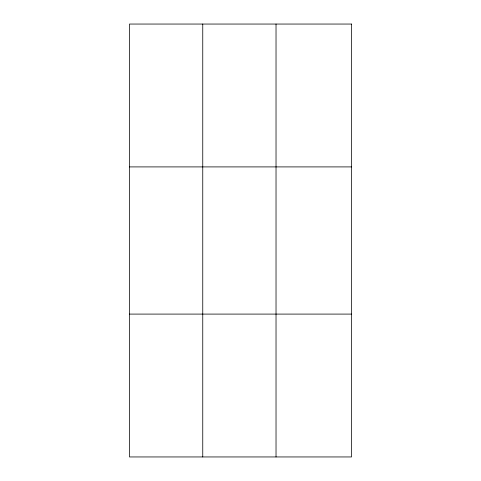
<?xml version="1.0" encoding="UTF-8"?>
<svg xmlns="http://www.w3.org/2000/svg" width="481" height="481" viewBox="0 0 481 481"><rect width="100%" height="100%" fill="white"/><g stroke="black" fill="none" stroke-linecap="round" stroke-linejoin="round"><path stroke-width="0.72" d="M202.754 24.05L202.754 456.95M276.028 24.05L276.028 456.95M129.473 166.907L351.527 166.907M129.473 314.093L351.527 314.093M351.527 24.05L351.527 456.95L129.473 456.95L129.473 24.05L351.527 24.05"/></g></svg>
